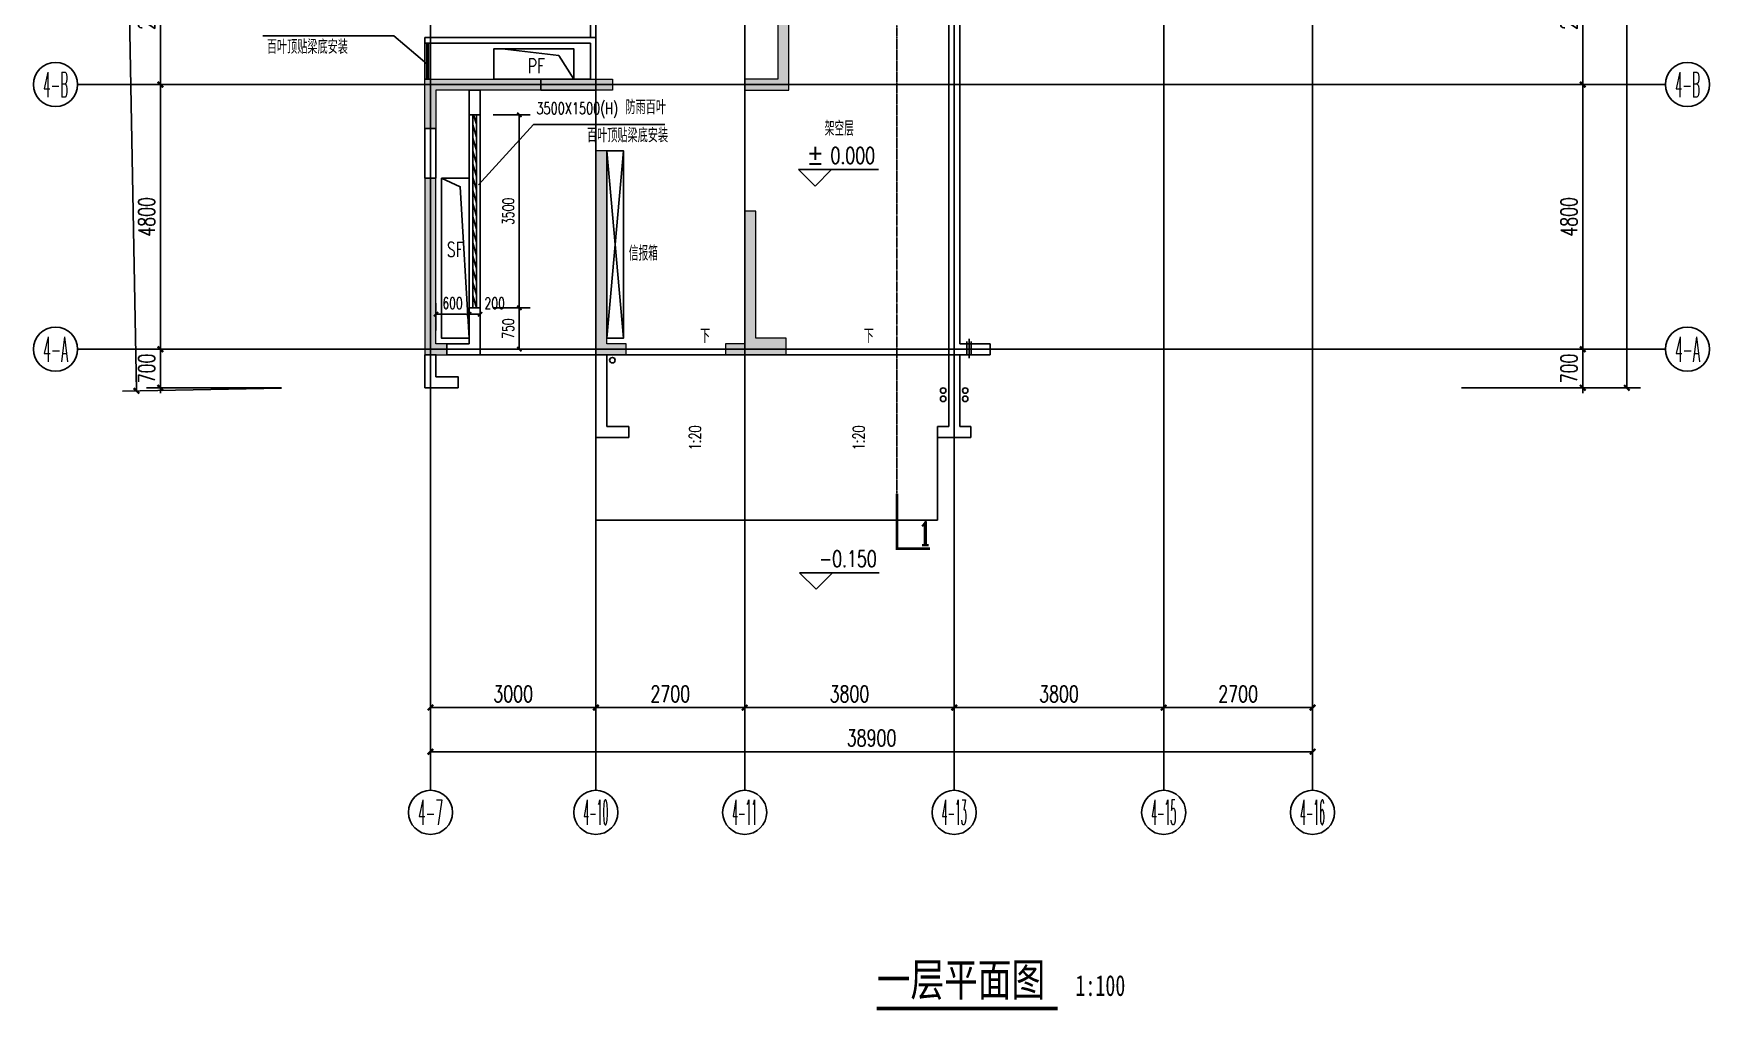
# Model space of a CAD drawing. Extents: x 184967 to 628822, y -100826 to 121332.
# Drawn here: x 185559 to 215959, y 86339 to 104057 of the extents above; entities that cross this region are included whole.
import ezdxf
from ezdxf.enums import TextEntityAlignment as Align

# ---------------------------------------------------------------- set-up
doc = ezdxf.new("R2010")
doc.units = 0
doc.header["$MEASUREMENT"] = 0
doc.linetypes.add('DASH', pattern=[0.35, 0.25, -0.1])
doc.linetypes.add('DOTE', pattern=[2.42, 2, -0.2, 0.02, -0.2])
doc.layers.add('4#6#-col-2F~31F$0$COLU', color=7, linetype='Continuous', lineweight=0)
doc.layers.add('4#6#-col-2F~31F$0$COLU_HATCH', color=251, linetype='Continuous', lineweight=0)
for name, color, linetype in [('AXIS', 3, 'Continuous'), ('AXIS_TEXT', 7, 'Continuous'), ('DIM_ELEV', 3, 'Continuous'), ('DIM_LEAD', 3, 'Continuous'), ('DIM_SYMB', 3, 'Continuous'), ('Dote', 1, 'DOTE'), ('KT', 8, 'DASH'), ('pub_dim1', 190, 'Continuous'), ('PUB_TEXT', 7, 'Continuous'), ('RomeName', 7, 'Continuous'), ('TEXT', 7, 'Continuous'), ('VPIPE-凝结', 150, 'TG_N'), ('VPIPE-雨水', 4, 'TG_Y'), ('WALL', 145, 'Continuous'), ('WINDOW', 141, 'Continuous'), ('栏杆', 4, 'Continuous'), ('看线', 67, 'Continuous')]:
    doc.layers.add(name, color=color, linetype=linetype)
doc.styles.add('_TCH_AXIS', font='COMPLEX', dxfattribs={"bigfont": 'GBCBIG'})
doc.styles.add('_TCH_DIM', font='SIMPLEX', dxfattribs={"bigfont": 'GBCBIG'})
doc.styles.add('_TCH_DIM_T3', font='SIMPLEX', dxfattribs={"width": 0.705882, "bigfont": 'GBCBIG'})
doc.styles.add('_TCH_LABEL', font='COMPLEX', dxfattribs={"bigfont": 'GBCBIG'})
doc.styles.add('COMPLEX', font='COMPLEX')
doc.styles.add('rmhz', font='', dxfattribs={"width": 0.7})
doc.styles.add('TG_LINETYPE', font='GBXWXT', dxfattribs={"width": 0.7, "height": 3, "bigfont": 'GBCBIG'})
doc.styles.add('宋体', font='romans.shx', dxfattribs={"height": 2, "bigfont": 'gbcbig.shx'})
doc.styles.add('黑体', font='simhei.ttf', dxfattribs={"width": 0.8})
doc.styles.get('rmhz').set_extended_font_data('SimSun')
doc.linetypes.add('TG_N', pattern='A,3,-0.34,["N",TG_LINETYPE,S=0.1,R=0,X=-0.23,Y=-0.08],0', length=3.34)
doc.linetypes.add('TG_Y', pattern='A,3,-0.34,["Y",TG_LINETYPE,S=0.1,R=0,X=-0.23,Y=-0.08],0', length=3.34)
doc.dimstyles.new('_TCH_ARCH&&100', dxfattribs={"dimtxt": 297.5, "dimasz": 100, "dimexe": 250, "dimexo": 300, "dimgap": 100, "dimtad": 1, "dimdec": 0, "dimzin": 0, "dimdsep": 46, "dimtxsty": '_TCH_DIM_T3', "dimblk": 'ARCHTICK', "dimcen": 0.09, "dimclrt": 7, "dimazin": 2, "dimtfac": 1, "dimtdec": 0, "dimtix": 1, "dimtmove": 2, "dimatfit": 3, "dimfxl": 0, "dimtolj": 1, "dimtzin": 0, "dimarcsym": 0})
doc.dimstyles.new('_TCH_ARCH&&80', dxfattribs={"dimtxt": 204, "dimasz": 80, "dimexe": 200, "dimexo": 240, "dimgap": 98, "dimtad": 1, "dimdec": 0, "dimzin": 0, "dimdsep": 46, "dimtxsty": '_TCH_DIM_T3', "dimblk": 'ARCHTICK', "dimcen": 0.09, "dimclrt": 7, "dimazin": 2, "dimtfac": 1, "dimtdec": 0, "dimtix": 1, "dimtmove": 2, "dimatfit": 3, "dimfxl": 0, "dimtolj": 1, "dimtzin": 0, "dimarcsym": 0})

# ---------------------------------------------------------------- blocks, each defined once
blk = doc.blocks.new('_AXISO')
blk.add_circle((0, 0), 0.5)
at = {"layer": 'AXIS_TEXT', "style": 'COMPLEX', "width": 1.041667}
blk.add_attdef('A', text='', height=0.56, dxfattribs=at).set_placement((-0.25, -0.28), (0.25, -0.28), align=Align.FIT)
blk = doc.blocks.new('_ArchTick')
at = {"color": 0, "linetype": 'ByBlock', "const_width": 0.4}
blk.add_lwpolyline([(-0.5, -0.5), (0.5, 0.5)], dxfattribs=at)
blk = doc.blocks.new('*D852')
at = {"layer": 'AXIS', "color": 0, "lineweight": -2, "transparency": 16777216}
for p, q in [((189759, 113627), (186875, 113573)), ((187425, 97577), (187125, 113577)), ((190059, 97627), (187175, 97573))]:
    blk.add_line(p, q, dxfattribs=at)
at = {"layer": 'Defpoints', "color": 0, "transparency": 16777216}
for p in [(187125, 113577), (190059, 113632), (190359, 97632)]:
    blk.add_point(p, dxfattribs=at)
at = {"layer": 'AXIS', "color": 0, "lineweight": -2, "transparency": 16777216, "xscale": 100, "yscale": 100, "zscale": 100}
for p, rotation in [((187125, 113577), 91.07416999838472), ((187425, 97577), 271.0741699983847)]:
    blk.add_blockref('_ArchTick', p, dxfattribs=dict(at, rotation=rotation))
at = {"layer": 'AXIS', "color": 7, "transparency": 16777216, "insert": (187524, 105582), "char_height": 297.5, "attachment_point": 5, "rotation": 271.0742, "style": '_TCH_DIM_T3'}
blk.add_mtext('\\A1;19500', dxfattribs=at)
blk = doc.blocks.new('*D853')
at = {"layer": 'AXIS', "color": 0, "lineweight": -2, "transparency": 16777216}
for p, q in [((190059, 98332), (187609, 98332)), ((187859, 98332), (187859, 98432)), ((187859, 97632), (187859, 98332)), ((190059, 97632), (187609, 97632)), ((187859, 97632), (187859, 97532))]:
    blk.add_line(p, q, dxfattribs=at)
at = {"layer": 'Defpoints', "color": 0, "transparency": 16777216}
for p in [(187859, 98332), (190359, 98332), (190359, 97632)]:
    blk.add_point(p, dxfattribs=at)
at = {"layer": 'AXIS', "color": 0, "lineweight": -2, "transparency": 16777216, "xscale": 100, "yscale": 100, "zscale": 100}
for p, rotation in [((187859, 98332), 270), ((187859, 97632), 90)]:
    blk.add_blockref('_ArchTick', p, dxfattribs=dict(at, rotation=rotation))
at = {"layer": 'AXIS', "color": 7, "transparency": 16777216, "insert": (187610, 97982), "char_height": 297.5, "attachment_point": 5, "rotation": 90, "style": '_TCH_DIM_T3'}
blk.add_mtext('\\A1;700', dxfattribs=at)
blk = doc.blocks.new('*D854')
at = {"layer": 'AXIS', "color": 0, "lineweight": -2, "transparency": 16777216}
for p, q in [((190059, 103132), (187609, 103132)), ((187859, 98332), (187859, 103132)), ((190059, 98332), (187609, 98332))]:
    blk.add_line(p, q, dxfattribs=at)
at = {"layer": 'Defpoints', "color": 0, "transparency": 16777216}
for p in [(187859, 103132), (190359, 103132), (190359, 98332)]:
    blk.add_point(p, dxfattribs=at)
at = {"layer": 'AXIS', "color": 0, "lineweight": -2, "transparency": 16777216, "xscale": 100, "yscale": 100, "zscale": 100}
for p, rotation in [((187859, 103132), 90), ((187859, 98332), 270)]:
    blk.add_blockref('_ArchTick', p, dxfattribs=dict(at, rotation=rotation))
at = {"layer": 'AXIS', "color": 7, "transparency": 16777216, "insert": (187610, 100732), "char_height": 297.5, "attachment_point": 5, "rotation": 90, "style": '_TCH_DIM_T3'}
blk.add_mtext('\\A1;4800', dxfattribs=at)
blk = doc.blocks.new('*D855')
at = {"layer": 'AXIS', "color": 0, "lineweight": -2, "transparency": 16777216}
for p, q in [((190059, 105832), (187609, 105832)), ((187859, 103132), (187859, 105832)), ((190059, 103132), (187609, 103132))]:
    blk.add_line(p, q, dxfattribs=at)
at = {"layer": 'Defpoints', "color": 0, "transparency": 16777216}
for p in [(187859, 105832), (190359, 105832), (190359, 103132)]:
    blk.add_point(p, dxfattribs=at)
at = {"layer": 'AXIS', "color": 0, "lineweight": -2, "transparency": 16777216, "xscale": 100, "yscale": 100, "zscale": 100}
for p, rotation in [((187859, 105832), 90), ((187859, 103132), 270)]:
    blk.add_blockref('_ArchTick', p, dxfattribs=dict(at, rotation=rotation))
at = {"layer": 'AXIS', "color": 7, "transparency": 16777216, "insert": (187610, 104482), "char_height": 297.5, "attachment_point": 5, "rotation": 90, "style": '_TCH_DIM_T3'}
blk.add_mtext('\\A1;2700', dxfattribs=at)
blk = doc.blocks.new('*D861')
at = {"layer": 'AXIS', "color": 0, "lineweight": -2, "transparency": 16777216}
for p, q in [((211459, 113632), (214709, 113632)), ((214459, 97632), (214459, 113632)), ((211459, 97632), (214709, 97632))]:
    blk.add_line(p, q, dxfattribs=at)
at = {"layer": 'Defpoints', "color": 0, "transparency": 16777216}
for p in [(211159, 113632), (214459, 113632), (211159, 97632)]:
    blk.add_point(p, dxfattribs=at)
at = {"layer": 'AXIS', "color": 0, "lineweight": -2, "transparency": 16777216, "xscale": 100, "yscale": 100, "zscale": 100}
for p, rotation in [((214459, 113632), 90), ((214459, 97632), 270)]:
    blk.add_blockref('_ArchTick', p, dxfattribs=dict(at, rotation=rotation))
at = {"layer": 'AXIS', "color": 7, "transparency": 16777216, "insert": (214210, 105632), "char_height": 297.5, "attachment_point": 5, "rotation": 90, "style": '_TCH_DIM_T3'}
blk.add_mtext('\\A1;19600', dxfattribs=at)
blk = doc.blocks.new('*D862')
at = {"layer": 'AXIS', "color": 0, "lineweight": -2, "transparency": 16777216}
for p, q in [((211459, 98332), (213909, 98332)), ((213659, 98332), (213659, 98432)), ((213659, 97632), (213659, 98332)), ((211459, 97632), (213909, 97632)), ((213659, 97632), (213659, 97532))]:
    blk.add_line(p, q, dxfattribs=at)
at = {"layer": 'Defpoints', "color": 0, "transparency": 16777216}
for p in [(211159, 98332), (213659, 98332), (211159, 97632)]:
    blk.add_point(p, dxfattribs=at)
at = {"layer": 'AXIS', "color": 0, "lineweight": -2, "transparency": 16777216, "xscale": 100, "yscale": 100, "zscale": 100}
for p, rotation in [((213659, 98332), 270), ((213659, 97632), 90)]:
    blk.add_blockref('_ArchTick', p, dxfattribs=dict(at, rotation=rotation))
at = {"layer": 'AXIS', "color": 7, "transparency": 16777216, "insert": (213410, 97982), "char_height": 297.5, "attachment_point": 5, "rotation": 90, "style": '_TCH_DIM_T3'}
blk.add_mtext('\\A1;700', dxfattribs=at)
blk = doc.blocks.new('*D863')
at = {"layer": 'AXIS', "color": 0, "lineweight": -2, "transparency": 16777216}
for p, q in [((211459, 103132), (213909, 103132)), ((213659, 98332), (213659, 103132)), ((211459, 98332), (213909, 98332))]:
    blk.add_line(p, q, dxfattribs=at)
at = {"layer": 'Defpoints', "color": 0, "transparency": 16777216}
for p in [(211159, 103132), (213659, 103132), (211159, 98332)]:
    blk.add_point(p, dxfattribs=at)
at = {"layer": 'AXIS', "color": 0, "lineweight": -2, "transparency": 16777216, "xscale": 100, "yscale": 100, "zscale": 100}
for p, rotation in [((213659, 103132), 90), ((213659, 98332), 270)]:
    blk.add_blockref('_ArchTick', p, dxfattribs=dict(at, rotation=rotation))
at = {"layer": 'AXIS', "color": 7, "transparency": 16777216, "insert": (213410, 100732), "char_height": 297.5, "attachment_point": 5, "rotation": 90, "style": '_TCH_DIM_T3'}
blk.add_mtext('\\A1;4800', dxfattribs=at)
blk = doc.blocks.new('*D864')
at = {"layer": 'AXIS', "color": 0, "lineweight": -2, "transparency": 16777216}
for p, q in [((211459, 105832), (213909, 105832)), ((213659, 103132), (213659, 105832)), ((211459, 103132), (213909, 103132))]:
    blk.add_line(p, q, dxfattribs=at)
at = {"layer": 'Defpoints', "color": 0, "transparency": 16777216}
for p in [(211159, 105832), (213659, 105832), (211159, 103132)]:
    blk.add_point(p, dxfattribs=at)
at = {"layer": 'AXIS', "color": 0, "lineweight": -2, "transparency": 16777216, "xscale": 100, "yscale": 100, "zscale": 100}
for p, rotation in [((213659, 105832), 90), ((213659, 103132), 270)]:
    blk.add_blockref('_ArchTick', p, dxfattribs=dict(at, rotation=rotation))
at = {"layer": 'AXIS', "color": 7, "transparency": 16777216, "insert": (213410, 104482), "char_height": 297.5, "attachment_point": 5, "rotation": 90, "style": '_TCH_DIM_T3'}
blk.add_mtext('\\A1;2700', dxfattribs=at)
blk = doc.blocks.new('*D879')
at = {"layer": 'AXIS', "color": 0, "lineweight": -2, "transparency": 16777216}
for p, q in [((192759, 94032), (192759, 90782)), ((208759, 94032), (208759, 90782)), ((192759, 91032), (208759, 91032))]:
    blk.add_line(p, q, dxfattribs=at)
at = {"layer": 'Defpoints', "color": 0, "transparency": 16777216}
for p in [(192759, 94332), (208759, 94332), (208759, 91032)]:
    blk.add_point(p, dxfattribs=at)
at = {"layer": 'AXIS', "color": 0, "lineweight": -2, "transparency": 16777216, "xscale": 100, "yscale": 100, "zscale": 100, "rotation": 180}
blk.add_blockref('_ArchTick', (192759, 91032), dxfattribs=at)
at = {"layer": 'AXIS', "color": 0, "lineweight": -2, "transparency": 16777216, "xscale": 100, "yscale": 100, "zscale": 100}
blk.add_blockref('_ArchTick', (208759, 91032), dxfattribs=at)
at = {"layer": 'AXIS', "color": 7, "transparency": 16777216, "insert": (200759, 91281), "char_height": 297.5, "attachment_point": 5, "style": '_TCH_DIM_T3'}
blk.add_mtext('\\A1;38900', dxfattribs=at)
blk = doc.blocks.new('*D880')
at = {"layer": 'AXIS', "color": 0, "lineweight": -2, "transparency": 16777216}
for p, q in [((192759, 94032), (192759, 91582)), ((195759, 94032), (195759, 91582)), ((192759, 91832), (195759, 91832))]:
    blk.add_line(p, q, dxfattribs=at)
at = {"layer": 'Defpoints', "color": 0, "transparency": 16777216}
for p in [(192759, 94332), (195759, 94332), (195759, 91832)]:
    blk.add_point(p, dxfattribs=at)
at = {"layer": 'AXIS', "color": 0, "lineweight": -2, "transparency": 16777216, "xscale": 100, "yscale": 100, "zscale": 100, "rotation": 180}
blk.add_blockref('_ArchTick', (192759, 91832), dxfattribs=at)
at = {"layer": 'AXIS', "color": 0, "lineweight": -2, "transparency": 16777216, "xscale": 100, "yscale": 100, "zscale": 100}
blk.add_blockref('_ArchTick', (195759, 91832), dxfattribs=at)
at = {"layer": 'AXIS', "color": 7, "transparency": 16777216, "insert": (194259, 92081), "char_height": 297.5, "attachment_point": 5, "style": '_TCH_DIM_T3'}
blk.add_mtext('\\A1;3000', dxfattribs=at)
blk = doc.blocks.new('*D881')
at = {"layer": 'AXIS', "color": 0, "lineweight": -2, "transparency": 16777216}
for p, q in [((195759, 94032), (195759, 91582)), ((198459, 94032), (198459, 91582)), ((195759, 91832), (198459, 91832))]:
    blk.add_line(p, q, dxfattribs=at)
at = {"layer": 'Defpoints', "color": 0, "transparency": 16777216}
for p in [(195759, 94332), (198459, 94332), (198459, 91832)]:
    blk.add_point(p, dxfattribs=at)
at = {"layer": 'AXIS', "color": 0, "lineweight": -2, "transparency": 16777216, "xscale": 100, "yscale": 100, "zscale": 100, "rotation": 180}
blk.add_blockref('_ArchTick', (195759, 91832), dxfattribs=at)
at = {"layer": 'AXIS', "color": 0, "lineweight": -2, "transparency": 16777216, "xscale": 100, "yscale": 100, "zscale": 100}
blk.add_blockref('_ArchTick', (198459, 91832), dxfattribs=at)
at = {"layer": 'AXIS', "color": 7, "transparency": 16777216, "insert": (197109, 92081), "char_height": 297.5, "attachment_point": 5, "style": '_TCH_DIM_T3'}
blk.add_mtext('\\A1;2700', dxfattribs=at)
blk = doc.blocks.new('*D882')
at = {"layer": 'AXIS', "color": 0, "lineweight": -2, "transparency": 16777216}
for p, q in [((198459, 94032), (198459, 91582)), ((202259, 94032), (202259, 91582)), ((198459, 91832), (202259, 91832))]:
    blk.add_line(p, q, dxfattribs=at)
at = {"layer": 'Defpoints', "color": 0, "transparency": 16777216}
for p in [(198459, 94332), (202259, 94332), (202259, 91832)]:
    blk.add_point(p, dxfattribs=at)
at = {"layer": 'AXIS', "color": 0, "lineweight": -2, "transparency": 16777216, "xscale": 100, "yscale": 100, "zscale": 100, "rotation": 180}
blk.add_blockref('_ArchTick', (198459, 91832), dxfattribs=at)
at = {"layer": 'AXIS', "color": 0, "lineweight": -2, "transparency": 16777216, "xscale": 100, "yscale": 100, "zscale": 100}
blk.add_blockref('_ArchTick', (202259, 91832), dxfattribs=at)
at = {"layer": 'AXIS', "color": 7, "transparency": 16777216, "insert": (200359, 92081), "char_height": 297.5, "attachment_point": 5, "style": '_TCH_DIM_T3'}
blk.add_mtext('\\A1;3800', dxfattribs=at)
blk = doc.blocks.new('*D883')
at = {"layer": 'AXIS', "color": 0, "lineweight": -2, "transparency": 16777216}
for p, q in [((202259, 94032), (202259, 91582)), ((206059, 94032), (206059, 91582)), ((202259, 91832), (206059, 91832))]:
    blk.add_line(p, q, dxfattribs=at)
at = {"layer": 'Defpoints', "color": 0, "transparency": 16777216}
for p in [(202259, 94332), (206059, 94332), (206059, 91832)]:
    blk.add_point(p, dxfattribs=at)
at = {"layer": 'AXIS', "color": 0, "lineweight": -2, "transparency": 16777216, "xscale": 100, "yscale": 100, "zscale": 100, "rotation": 180}
blk.add_blockref('_ArchTick', (202259, 91832), dxfattribs=at)
at = {"layer": 'AXIS', "color": 0, "lineweight": -2, "transparency": 16777216, "xscale": 100, "yscale": 100, "zscale": 100}
blk.add_blockref('_ArchTick', (206059, 91832), dxfattribs=at)
at = {"layer": 'AXIS', "color": 7, "transparency": 16777216, "insert": (204159, 92081), "char_height": 297.5, "attachment_point": 5, "style": '_TCH_DIM_T3'}
blk.add_mtext('\\A1;3800', dxfattribs=at)
blk = doc.blocks.new('*D884')
at = {"layer": 'AXIS', "color": 0, "lineweight": -2, "transparency": 16777216}
for p, q in [((206059, 94032), (206059, 91582)), ((208759, 94032), (208759, 91582)), ((206059, 91832), (208759, 91832))]:
    blk.add_line(p, q, dxfattribs=at)
at = {"layer": 'Defpoints', "color": 0, "transparency": 16777216}
for p in [(206059, 94332), (208759, 94332), (208759, 91832)]:
    blk.add_point(p, dxfattribs=at)
at = {"layer": 'AXIS', "color": 0, "lineweight": -2, "transparency": 16777216, "xscale": 100, "yscale": 100, "zscale": 100, "rotation": 180}
blk.add_blockref('_ArchTick', (206059, 91832), dxfattribs=at)
at = {"layer": 'AXIS', "color": 0, "lineweight": -2, "transparency": 16777216, "xscale": 100, "yscale": 100, "zscale": 100}
blk.add_blockref('_ArchTick', (208759, 91832), dxfattribs=at)
at = {"layer": 'AXIS', "color": 7, "transparency": 16777216, "insert": (207409, 92081), "char_height": 297.5, "attachment_point": 5, "style": '_TCH_DIM_T3'}
blk.add_mtext('\\A1;2700', dxfattribs=at)
blk = doc.blocks.new('A$C66E365A4')
at = {"layer": '栏杆'}
for p, q in [((0, 0), (0, -350)), ((-40, -50), (-40, -300)), ((40, -50), (40, -300))]:
    blk.add_line(p, q, dxfattribs=at)
blk = doc.blocks.new('*D847')
at = {"layer": 'Defpoints', "color": 0, "transparency": 16777216}
for p in [(193659, 99082), (194370, 99082), (193659, 98332)]:
    blk.add_point(p, dxfattribs=at)
at = {"layer": 'pub_dim1', "color": 0, "lineweight": -2, "transparency": 16777216}
for p, q in [((193899, 99082), (194570, 99082)), ((194370, 98332), (194370, 99082)), ((193899, 98332), (194570, 98332))]:
    blk.add_line(p, q, dxfattribs=at)
at = {"layer": 'pub_dim1', "color": 0, "lineweight": -2, "transparency": 16777216, "xscale": 80, "yscale": 80, "zscale": 80}
for p, rotation in [((194370, 99082), 90), ((194370, 98332), 270)]:
    blk.add_blockref('_ArchTick', p, dxfattribs=dict(at, rotation=rotation))
at = {"layer": 'pub_dim1', "color": 7, "transparency": 16777216, "insert": (194170, 98707), "char_height": 204, "attachment_point": 5, "rotation": 90, "style": '_TCH_DIM_T3'}
blk.add_mtext('\\A1;750', dxfattribs=at)
blk = doc.blocks.new('*D848')
at = {"layer": 'Defpoints', "color": 0, "transparency": 16777216}
for p in [(193659, 102582), (194370, 102582), (193659, 99082)]:
    blk.add_point(p, dxfattribs=at)
at = {"layer": 'pub_dim1', "color": 0, "lineweight": -2, "transparency": 16777216}
for p, q in [((193899, 102582), (194570, 102582)), ((194370, 99082), (194370, 102582)), ((193899, 99082), (194570, 99082))]:
    blk.add_line(p, q, dxfattribs=at)
at = {"layer": 'pub_dim1', "color": 0, "lineweight": -2, "transparency": 16777216, "xscale": 80, "yscale": 80, "zscale": 80}
for p, rotation in [((194370, 102582), 90), ((194370, 99082), 270)]:
    blk.add_blockref('_ArchTick', p, dxfattribs=dict(at, rotation=rotation))
at = {"layer": 'pub_dim1', "color": 7, "transparency": 16777216, "insert": (194170, 100832), "char_height": 204, "attachment_point": 5, "rotation": 90, "style": '_TCH_DIM_T3'}
blk.add_mtext('\\A1;3500', dxfattribs=at)
blk = doc.blocks.new('*D849')
at = {"layer": 'Defpoints', "color": 0, "transparency": 16777216}
for p in [(193459, 98966), (192859, 98432), (193459, 98432)]:
    blk.add_point(p, dxfattribs=at)
at = {"layer": 'pub_dim1', "color": 0, "lineweight": -2, "transparency": 16777216}
for p, q in [((192859, 98672), (192859, 99166)), ((193459, 98672), (193459, 99166)), ((192859, 98966), (193459, 98966))]:
    blk.add_line(p, q, dxfattribs=at)
at = {"layer": 'pub_dim1', "color": 0, "lineweight": -2, "transparency": 16777216, "xscale": 80, "yscale": 80, "zscale": 80, "rotation": 180}
blk.add_blockref('_ArchTick', (192859, 98966), dxfattribs=at)
at = {"layer": 'pub_dim1', "color": 0, "lineweight": -2, "transparency": 16777216, "xscale": 80, "yscale": 80, "zscale": 80}
blk.add_blockref('_ArchTick', (193459, 98966), dxfattribs=at)
at = {"layer": 'pub_dim1', "color": 7, "transparency": 16777216, "insert": (193159, 99166), "char_height": 204, "attachment_point": 5, "style": '_TCH_DIM_T3'}
blk.add_mtext('\\A1;600', dxfattribs=at)
blk = doc.blocks.new('*D850')
at = {"layer": 'Defpoints', "color": 0, "transparency": 16777216}
for p in [(193659, 98966), (193459, 98432), (193659, 98432)]:
    blk.add_point(p, dxfattribs=at)
at = {"layer": 'pub_dim1', "color": 0, "lineweight": -2, "transparency": 16777216}
for p, q in [((193459, 98672), (193459, 99166)), ((193659, 98672), (193659, 99166)), ((193459, 98966), (193659, 98966))]:
    blk.add_line(p, q, dxfattribs=at)
at = {"layer": 'pub_dim1', "color": 0, "lineweight": -2, "transparency": 16777216, "xscale": 80, "yscale": 80, "zscale": 80, "rotation": 180}
blk.add_blockref('_ArchTick', (193459, 98966), dxfattribs=at)
at = {"layer": 'pub_dim1', "color": 0, "lineweight": -2, "transparency": 16777216, "xscale": 80, "yscale": 80, "zscale": 80}
blk.add_blockref('_ArchTick', (193659, 98966), dxfattribs=at)
at = {"layer": 'pub_dim1', "color": 7, "transparency": 16777216, "insert": (193924, 99166), "char_height": 204, "attachment_point": 5, "style": '_TCH_DIM_T3'}
blk.add_mtext('\\A1;200', dxfattribs=at)
blk = doc.blocks.new('$WINLIB2D$00000039')
at = {"color": 0}
for points in [[(-0.5, 0.5), (-0.5, -0.5)], [(0.5, 0.5), (-0.5, 0.5)], [(0.5, -0.5), (0.5, 0.5)], [(-0.5, 0.1667), (0.5, 0.1667)], [(-0.3839, -0.1667), (-0.448, 0.1667)], [(-0.3159, -0.1667), (-0.38, 0.1667)], [(-0.2479, -0.1667), (-0.312, 0.1667)], [(-0.1799, -0.1667), (-0.244, 0.1667)], [(-0.1119, -0.1667), (-0.176, 0.1667)], [(-0.0439, -0.1667), (-0.108, 0.1667)], [(0.0241, -0.1667), (-0.04, 0.1667)], [(0.0921, -0.1667), (0.028, 0.1667)], [(0.16, -0.1667), (0.0959, 0.1667)], [(0.228, -0.1667), (0.1639, 0.1667)], [(0.296, -0.1667), (0.2319, 0.1667)], [(0.364, -0.1667), (0.2999, 0.1667)], [(0.432, -0.1667), (0.3679, 0.1667)], [(0.5, -0.1667), (0.4359, 0.1667)], [(-0.4519, -0.1667), (-0.5, 0.0836)], [(-0.5, -0.1667), (0.5, -0.1667)], [(0.5, -0.5), (-0.5, -0.5)]]:
    blk.add_lwpolyline(points, dxfattribs=at)

msp = doc.modelspace()

# ---------------------------------------------------------------- hatches: boundary and pattern name
at = {"layer": '4#6#-col-2F~31F$0$COLU_HATCH'}
for points in [[(198358.6, 105932.2), (198358.6, 105732.2), (199058.6, 105732.2), (199058.6, 103232.2), (198458.6, 103232.2), (198458.6, 103032.2), (199258.6, 103032.2), (199258.6, 105932.2)], [(196058.6, 103232.2), (196058.6, 103032.2), (192858.6, 103032.2), (192858.6, 102332.2), (192658.6, 102332.2), (192658.6, 103232.2)], [(195958.6, 98232.2), (196308.6, 98232.2), (196308.6, 98432.2), (195958.6, 98432.2), (195958.6, 101932.2), (195758.6, 101932.2), (195758.6, 98232.2)], [(192858.6, 98232.2), (193058.6, 98232.2), (193058.6, 98432.2), (192858.6, 98432.2), (192858.6, 101432.2), (192658.6, 101432.2), (192658.6, 98232.2)], [(198108.6, 98432.2), (198108.6, 98232.2), (199208.6, 98232.2), (199208.6, 98532.2), (198658.6, 98532.2), (198658.6, 100832.6), (198458.6, 100832.6), (198458.6, 98432.2)]]:
    msp.add_hatch(color=252, dxfattribs=at).paths.add_polyline_path(points)

# ---------------------------------------------------------------- linework, layer by layer
at = {"layer": '4#6#-col-2F~31F$0$COLU', "color": 6}
for points in [[(198358.6, 105932.2), (198358.6, 105732.2), (199058.6, 105732.2), (199058.6, 103232.2), (198458.6, 103232.2), (198458.6, 103032.2), (199258.6, 103032.2), (199258.6, 105932.2)], [(196058.6, 103232.2), (196058.6, 103032.2), (192858.6, 103032.2), (192858.6, 102332.2), (192658.6, 102332.2), (192658.6, 103232.2)], [(198108.6, 98432.2), (198108.6, 98232.2), (199208.6, 98232.2), (199208.6, 98532.2), (198658.6, 98532.2), (198658.6, 100832.6), (198458.6, 100832.6), (198458.6, 98432.2)]]:
    msp.add_lwpolyline(points, close=True, dxfattribs=at)
for points in [[(195958.6, 98232.2), (196308.6, 98232.2), (196308.6, 98432.2), (195958.6, 98432.2), (195958.6, 101932.2), (195758.6, 101932.2), (195758.6, 98232.2), (195958.6, 98232.2)], [(192858.6, 98232.2), (193058.6, 98232.2), (193058.6, 98432.2), (192858.6, 98432.2), (192858.6, 101432.2), (192658.6, 101432.2), (192658.6, 98232.2), (192858.6, 98232.2)]]:
    msp.add_lwpolyline(points, dxfattribs=at)
at = {"layer": 'AXIS'}
for p, q in [((190358.6, 103132.2), (186358.6, 103132.2)), ((211158.6, 103132.2), (215158.6, 103132.2)), ((190358.6, 98332.2), (186358.6, 98332.2)), ((211158.6, 98332.2), (215158.6, 98332.2)), ((192758.6, 94332.2), (192758.6, 90332.2)), ((195758.6, 94332.2), (195758.6, 90332.2)), ((198458.6, 94332.2), (198458.6, 90332.2)), ((202258.6, 94332.2), (202258.6, 90332.2)), ((206058.6, 94332.2), (206058.6, 90332.2)), ((208758.6, 94332.2), (208758.6, 90332.2))]:
    msp.add_line(p, q, dxfattribs=at)
at = {"layer": 'DIM_ELEV'}
for p, q in [((199735.9, 101291.2), (199435.9, 101591.2)), ((199435.9, 101591.2), (200883.7, 101591.2)), ((199735.9, 101291.2), (200035.9, 101591.2)), ((199752.2, 93977.8), (199452.2, 94277.8)), ((199452.2, 94277.8), (200899.9, 94277.8)), ((199752.2, 93977.8), (200052.2, 94277.8))]:
    msp.add_line(p, q, dxfattribs=at)
at = {"layer": 'DIM_LEAD'}
for p, q in [((192095.7, 104013.3), (189716.2, 104013.3)), ((192693.1, 103508.3), (192095.7, 104013.3)), ((192693.1, 103508.3), (192095.7, 104013.3)), ((193631.8, 101312.3), (194629, 102408.3)), ((193631.8, 101312.3), (194629, 102408.3)), ((194629, 102408.3), (197008.5, 102408.3))]:
    msp.add_line(p, q, dxfattribs=at)
at = {"layer": 'DIM_SYMB'}
for points in [[(197739.8, 98232.2, 0, 0, 0), (197739.8, 95532.2, 80, 0, 0), (197739.8, 95232.2, 0, 0, 0)], [(200709.1, 98232.2, 0, 0, 0), (200709.1, 95532.2, 80, 0, 0), (200709.1, 95232.2, 0, 0, 0)]]:
    msp.add_lwpolyline(points, format="xyseb", dxfattribs=at)
for points, const_width in [([(201820.6, 94712.9), (201220.6, 94712.9), (201220.6, 95712.9)], 50), ([(200854.1, 86374), (204138.2, 86374)], 70)]:
    msp.add_lwpolyline(points, dxfattribs=dict(at, const_width=const_width))
at = {"layer": 'Dote'}
for p, q in [((192758.6, 116532.2), (192758.6, 94332.2)), ((195758.6, 116532.2), (195758.6, 94332.2)), ((198458.6, 116532.2), (198458.6, 94332.2)), ((202258.6, 116532.2), (202258.6, 94332.2)), ((206058.6, 116532.2), (206058.6, 94332.2)), ((208758.6, 116532.2), (208758.6, 94332.2)), ((211158.6, 103132.2), (190358.6, 103132.2)), ((211158.6, 98332.2), (190358.6, 98332.2))]:
    msp.add_line(p, q, dxfattribs=at)
at = {"layer": 'VPIPE-凝结', "linetype": 'Continuous'}
for centre in [(196058.6, 98132.2), (202058.6, 97582.2), (202458.6, 97582.2)]:
    msp.add_circle(centre, 50, dxfattribs=at)
at = {"layer": 'VPIPE-雨水', "linetype": 'Continuous'}
for centre in [(202058.6, 97432.2), (202458.6, 97432.2)]:
    msp.add_circle(centre, 50, dxfattribs=at)
at = {"layer": 'WALL'}
for p, q in [((202158.6, 98232.2), (202158.6, 107032.2)), ((202358.6, 98432.2), (202358.6, 106832.2)), ((192658.6, 103982.2), (192658.6, 103882.2)), ((192658.6, 103982.2), (195758.6, 103982.2)), ((195758.6, 103032.2), (195758.6, 103982.2)), ((192658.6, 103882.2), (192758.6, 103882.2)), ((192758.6, 103882.2), (195658.6, 103882.2)), ((195658.6, 103232.2), (195658.6, 103882.2)), ((192758.6, 103232.2), (192658.6, 103232.2)), ((192658.6, 103232.2), (192658.6, 103232.2)), ((192658.6, 103232.2), (192758.6, 103232.2)), ((192758.6, 103232.2), (192758.6, 103232.2)), ((194758.6, 103232.2), (195658.6, 103232.2)), ((194758.6, 103232.2), (194758.6, 103032.2)), ((193458.9, 103032.2), (193458.9, 102582.1)), ((193658.9, 103032.2), (193458.9, 103032.2)), ((193658.9, 102582.1), (193658.9, 103032.2)), ((194758.6, 103032.2), (195758.6, 103032.2)), ((193458.9, 102582.1), (193658.9, 102582.1)), ((192658.6, 101432.2), (192658.6, 102332.2)), ((192658.6, 102332.2), (192858.6, 102332.2)), ((192858.6, 101432.2), (192858.6, 102332.2)), ((192658.6, 101432.2), (192858.6, 101432.2)), ((193658.9, 99082.1), (193458.9, 99082.1)), ((193458.9, 99082.1), (193458.9, 98432.4)), ((193658.9, 98232.4), (193658.9, 99082.1)), ((193058.6, 98432.4), (193458.9, 98432.4)), ((193058.6, 98432.4), (193058.6, 98232.4)), ((193058.6, 98232.4), (193658.9, 98232.4)), ((195758.6, 96732.2), (195758.6, 98232.2)), ((195758.6, 98232.2), (195958.6, 98232.2)), ((195958.6, 96932.2), (195958.6, 98232.2)), ((202158.6, 98232.2), (202908.6, 98232.2)), ((202158.6, 96932.2), (202158.6, 98232.2)), ((202158.6, 98232.2), (202358.6, 98232.2)), ((202908.6, 98432.2), (202358.6, 98432.2)), ((202358.6, 96932.2), (202358.6, 98232.2)), ((202908.6, 98232.2), (202908.6, 98432.2)), ((195758.6, 96732.2), (196358.6, 96732.2)), ((195958.6, 96932.2), (196358.6, 96932.2)), ((196358.6, 96932.2), (196358.6, 96732.2)), ((202158.6, 96932.2), (201958.6, 96932.2)), ((201958.6, 96732.2), (201958.6, 96932.2)), ((202258.6, 96732.2), (201958.6, 96732.2)), ((202558.6, 96732.2), (202258.6, 96732.2)), ((202558.6, 96932.2), (202358.6, 96932.2)), ((202558.6, 96732.2), (202558.6, 96932.2))]:
    msp.add_line(p, q, dxfattribs=at)
msp.add_lwpolyline([(193258.6, 97632.2), (192658.6, 97632.2), (192658.6, 98232.2), (192858.6, 98232.2), (192858.6, 97832.2), (193258.6, 97832.2)], close=True, dxfattribs=at)
at = {"layer": '看线', "linetype": 'DASH', "ltscale": 3}
msp.add_line((201220.6, 95712.9), (201220.6, 116619.4), dxfattribs=at)
at = {"layer": '看线'}
for p, q in [((195658.6, 105732.2), (195658.6, 103982.2)), ((196308.6, 98232.2), (202158.6, 98232.2)), ((195758.6, 96732.2), (195758.6, 95232.2)), ((201958.6, 96732.2), (201958.6, 95232.2)), ((195758.6, 95232.2), (201958.6, 95232.2))]:
    msp.add_line(p, q, dxfattribs=at)
for points in [[(193908.6, 103231.8), (193908.6, 103782.3), (195358.6, 103782.2), (195358.6, 103231.8)], [(195958.6, 101932.2), (196258.6, 101932.2), (196258.6, 98532.2), (195958.6, 98532.2)], [(192959, 101432.2), (193458.9, 101432.2), (193458.9, 98531.9), (192958.9, 98531.9)]]:
    msp.add_lwpolyline(points, close=True, dxfattribs=at)
for points in [[(195358.6, 103231.8), (195086.6, 103657.8), (194058.6, 103782.3)], [(196258.6, 101932.2), (195958.6, 98532.2)], [(195958.6, 101932.2), (196258.6, 98532.2)], [(192959, 101432.2), (193298.1, 101277), (193458.9, 98531.9)], [(193058.6, 98232.2), (201608.6, 98232.2)]]:
    msp.add_lwpolyline(points, dxfattribs=at)

# ---------------------------------------------------------------- block references
at = {"layer": 'AXIS'}
ref = msp.add_blockref('_AXISO', (185958.6, 103132.2), dxfattribs=dict(at, xscale=800, yscale=800, zscale=800))
ref.add_attrib('A', '4-B', dxfattribs={"layer": 'AXIS_TEXT', "height": 452.55, "style": '_TCH_AXIS', "width": 0.328125}).set_placement((185732.3, 102905.9), (186184.9, 102905.9), align=Align.FIT)
ref = msp.add_blockref('_AXISO', (215558.6, 103132.2), dxfattribs=dict(at, xscale=800, yscale=800, zscale=800))
ref.add_attrib('A', '4-B', dxfattribs={"layer": 'AXIS_TEXT', "height": 452.55, "style": '_TCH_AXIS', "width": 0.328125}).set_placement((215332.3, 102905.9), (215784.9, 102905.9), align=Align.FIT)
ref = msp.add_blockref('_AXISO', (185958.6, 98332.2), dxfattribs=dict(at, xscale=800, yscale=800, zscale=800))
ref.add_attrib('A', '4-A', dxfattribs={"layer": 'AXIS_TEXT', "height": 452.55, "style": '_TCH_AXIS', "width": 0.323077}).set_placement((185732.3, 98105.9), (186184.9, 98105.9), align=Align.FIT)
ref = msp.add_blockref('_AXISO', (215558.6, 98332.2), dxfattribs=dict(at, xscale=800, yscale=800, zscale=800))
ref.add_attrib('A', '4-A', dxfattribs={"layer": 'AXIS_TEXT', "height": 452.55, "style": '_TCH_AXIS', "width": 0.323077}).set_placement((215332.3, 98105.9), (215784.9, 98105.9), align=Align.FIT)
ref = msp.add_blockref('_AXISO', (192758.6, 89932.2), dxfattribs=dict(at, xscale=800, yscale=800, zscale=800))
ref.add_attrib('A', '4-7', dxfattribs={"layer": 'AXIS_TEXT', "height": 452.55, "style": '_TCH_AXIS', "width": 0.344262}).set_placement((192532.3, 89705.9), (192984.9, 89705.9), align=Align.FIT)
ref = msp.add_blockref('_AXISO', (195758.6, 89932.2), dxfattribs=dict(at, xscale=800, yscale=800, zscale=800))
ref.add_attrib('A', '4-10', dxfattribs={"layer": 'AXIS_TEXT', "height": 452.55, "style": '_TCH_AXIS', "width": 0.276316}).set_placement((195532.3, 89705.9), (195984.9, 89705.9), align=Align.FIT)
ref = msp.add_blockref('_AXISO', (198458.6, 89932.2), dxfattribs=dict(at, xscale=800, yscale=800, zscale=800))
ref.add_attrib('A', '4-11', dxfattribs={"layer": 'AXIS_TEXT', "height": 452.55, "style": '_TCH_AXIS', "width": 0.295775}).set_placement((198232.3, 89705.9), (198684.9, 89705.9), align=Align.FIT)
ref = msp.add_blockref('_AXISO', (202258.6, 89932.2), dxfattribs=dict(at, xscale=800, yscale=800, zscale=800))
ref.add_attrib('A', '4-13', dxfattribs={"layer": 'AXIS_TEXT', "height": 452.55, "style": '_TCH_AXIS', "width": 0.276316}).set_placement((202032.3, 89705.9), (202484.9, 89705.9), align=Align.FIT)
ref = msp.add_blockref('_AXISO', (206058.6, 89932.2), dxfattribs=dict(at, xscale=800, yscale=800, zscale=800))
ref.add_attrib('A', '4-15', dxfattribs={"layer": 'AXIS_TEXT', "height": 452.55, "style": '_TCH_AXIS', "width": 0.276316}).set_placement((205832.3, 89705.9), (206284.9, 89705.9), align=Align.FIT)
ref = msp.add_blockref('_AXISO', (208758.6, 89932.2), dxfattribs=dict(at, xscale=800, yscale=800, zscale=800))
ref.add_attrib('A', '4-16', dxfattribs={"layer": 'AXIS_TEXT', "height": 452.55, "style": '_TCH_AXIS', "width": 0.276316}).set_placement((208532.3, 89705.9), (208984.9, 89705.9), align=Align.FIT)
at = {"layer": 'KT', "color": 2, "extrusion": (0, 0, -1), "zscale": -1, "rotation": 180}
msp.add_blockref('A$C66E365A4', (-202528.1, 98171.3), dxfattribs=at)
at = {"layer": 'WINDOW'}
for p, xscale, yscale, zscale, rotation in [((192708.6, 103557.2), 650, -100, 650, 90), ((193558.9, 100832.1), -3500, 200, -3500, 90.00000008138026)]:
    msp.add_blockref('$WINLIB2D$00000039', p, dxfattribs=dict(at, xscale=xscale, yscale=yscale, zscale=zscale, rotation=rotation))

# ---------------------------------------------------------------- texts
at = {"layer": 'DIM_SYMB', "color": 7, "style": '_TCH_DIM'}
for p in [(197647.9, 98443.5), (200617.3, 98443.5)]:
    msp.add_text('下', height=255.3, dxfattribs=at).set_placement(p)
at = {"layer": 'PUB_TEXT', "style": '_TCH_DIM'}
for s, height, p in [('百叶顶贴梁底安装', 255.32, (189791.2, 103688.3)), ('防雨百叶', 255.32, (196295.2, 102594.6)), ('百叶顶贴梁底安装', 255.32, (195598.4, 102083.3)), ('±', 357.4, (199571.1, 101696.2))]:
    msp.add_text(s, height=height, dxfattribs=at).set_placement(p)
at = {"layer": 'PUB_TEXT'}
for s, height, style, width, p in [('3500X1500(H)', 212.5, '_TCH_DIM', 0.705882, (194680.9, 102594.6)), ('0.000', 297.5, '_TCH_DIM', 0.705882, (200013.7, 101696.2)), ('1', 425, '_TCH_LABEL', 0.705882, (201600.1, 94779.7)), ('-0.150', 297.5, '_TCH_DIM', 0.705882, (199809.9, 94382.8)), ('一层平面图', 597.47, '黑体', 0.75, (200854.1, 86601.8)), ('1:100', 379.75, 'rmhz', 0.7, (204458.2, 86601.8))]:
    msp.add_text(s, height=height, dxfattribs=dict(at, style=style, width=width)).set_placement(p)
at = {"layer": 'PUB_TEXT', "style": '_TCH_DIM', "width": 0.705882}
for p in [(197664.8, 96500.1), (200634.1, 96500.1)]:
    msp.add_text('1:20', height=212.5, rotation=90, dxfattribs=at).set_placement(p)
at = {"layer": 'RomeName', "style": '宋体', "width": 0.7}
for s, p in [('PF', (194525.3, 103335.5)), ('SF', (193055.3, 100009.3)), ('信报箱', (196355.4, 99939))]:
    msp.add_text(s, height=265.82, rotation=0, dxfattribs=at).set_placement(p)
at = {"layer": 'TEXT', "style": '宋体', "width": 0.7}
msp.add_text('架空层', height=265.82, dxfattribs=at).set_placement((199909.6, 102202.2))

# ---------------------------------------------------------------- dimensions: what is measured, and where the dimension line sits
at = {"layer": 'AXIS'}
for p1, p2, distance, text, picture, middle in [((211158.6, 97632.2), (211158.6, 113632.2), -3300, '19600', '*D861', (214209.8, 105632.2)), ((190358.6, 97632.2), (190058.6, 113632.2), 2933.9, '19500', '*D852', (187524, 105581.9)), ((190358.6, 103132.2), (190358.6, 105832.2), 2500, '2700', '*D855', (187609.8, 104482.2)), ((211158.6, 103132.2), (211158.6, 105832.2), -2500, '2700', '*D864', (213409.8, 104482.2)), ((190358.6, 98332.2), (190358.6, 103132.2), 2500, '4800', '*D854', (187609.8, 100732.2)), ((211158.6, 98332.2), (211158.6, 103132.2), -2500, '4800', '*D863', (213409.8, 100732.2)), ((190358.6, 97632.2), (190358.6, 98332.2), 2500, '700', '*D853', (187609.8, 97982.2)), ((211158.6, 97632.2), (211158.6, 98332.2), -2500, '700', '*D862', (213409.8, 97982.2)), ((192758.6, 94332.2), (208758.6, 94332.2), -3300, '38900', '*D879', (200758.6, 91281)), ((192758.6, 94332.2), (195758.6, 94332.2), -2500, '3000', '*D880', (194258.6, 92081)), ((195758.6, 94332.2), (198458.6, 94332.2), -2500, '2700', '*D881', (197108.6, 92081)), ((198458.6, 94332.2), (202258.6, 94332.2), -2500, '3800', '*D882', (200358.6, 92081)), ((202258.6, 94332.2), (206058.6, 94332.2), -2500, '3800', '*D883', (204158.6, 92081)), ((206058.6, 94332.2), (208758.6, 94332.2), -2500, '2700', '*D884', (207408.6, 92081))]:
    dim = msp.add_aligned_dim(p1=p1, p2=p2, distance=distance, text=text, dimstyle='_TCH_ARCH&&100', dxfattribs=at)
    dim.commit()
    dim.dimension.update_dxf_attribs({"geometry": picture, "text_midpoint": middle})
at = {"layer": 'pub_dim1'}
for p1, p2, distance, text, picture, middle in [((193658.9, 99082.1), (193658.9, 102582.1), -711.3, '3500', '*D848', (194170.2, 100832.1)), ((192858.6, 98432.2), (193458.9, 98432.2), 533.4, '600', '*D849', (193158.7, 99165.6)), ((193658.9, 98332.2), (193658.9, 99082.1), -711.3, '750', '*D847', (194170.2, 98707.2))]:
    dim = msp.add_aligned_dim(p1=p1, p2=p2, distance=distance, text=text, dimstyle='_TCH_ARCH&&80', dxfattribs=at)
    dim.commit()
    dim.dimension.update_dxf_attribs({"geometry": picture, "text_midpoint": middle})
dim = msp.add_linear_dim(base=(193658.9, 98965.6), p1=(193458.9, 98432.2), p2=(193658.9, 98432.2), angle=0, text='200', dimstyle='_TCH_ARCH&&80', dxfattribs=at)
dim.commit()
dim.dimension.update_dxf_attribs({"geometry": '*D850', "text_midpoint": (193924, 99165.6), "dimtype": 161})

doc.saveas('drawing.dxf')
